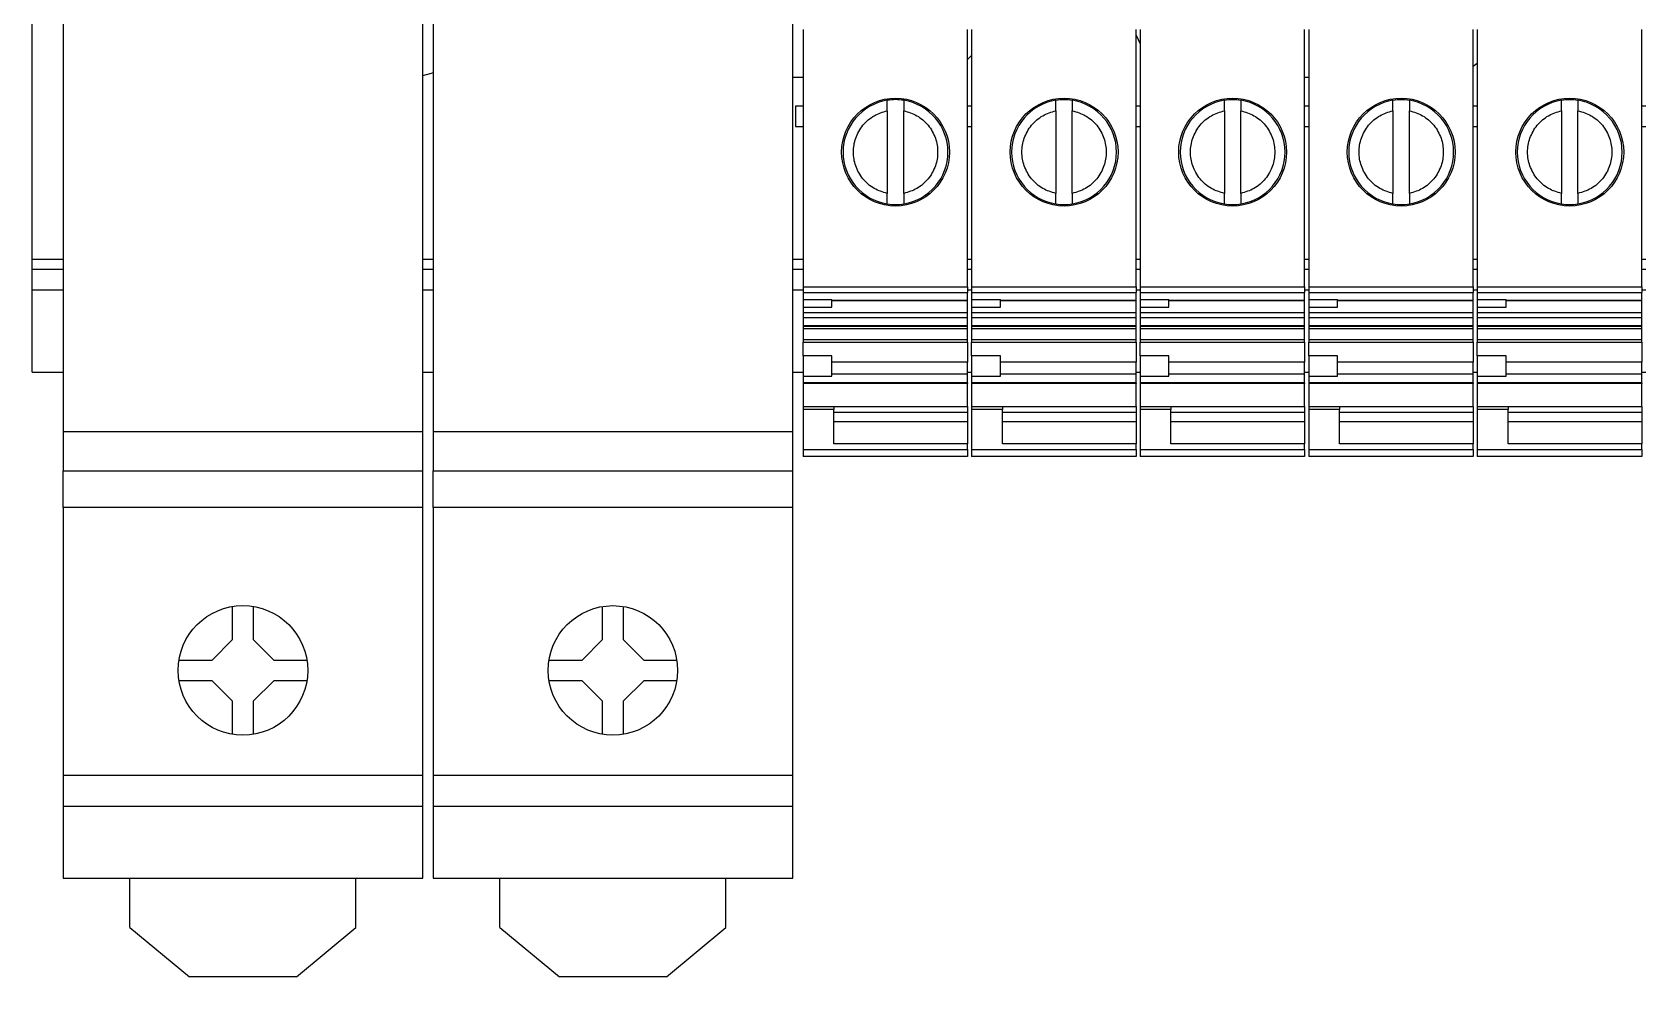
# Model space of a CAD drawing. Header units: millimetres. Extents: x 0 to 279, y 0 to 216.
# Drawn here: x 85.37 to 104.97, y 152.05 to 163.53 of the extents above; entities that cross this region are included whole.
import ezdxf

# ---------------------------------------------------------------- set-up
doc = ezdxf.new("R2010")
doc.units = ezdxf.units.MM

msp = doc.modelspace()

# ---------------------------------------------------------------- linework, layer by layer
at = {"color": 7, "linetype": 'Continuous', "lineweight": 25}
for p, q in [((85.373, 160.773), (85.373, 166.773)), ((85.748, 164.682), (85.748, 158.676)), ((90.123, 158.676), (90.123, 164.682)), ((90.248, 164.682), (90.248, 158.676)), ((94.623, 158.676), (94.623, 164.682)), ((94.748, 163.564), (94.748, 160.436)), ((96.748, 160.436), (96.748, 163.564)), ((96.798, 163.564), (96.798, 160.436)), ((98.798, 160.436), (98.798, 163.564)), ((98.798, 163.497), (98.848, 163.389)), ((98.848, 163.564), (98.848, 160.436)), ((100.848, 160.436), (100.848, 163.564)), ((100.898, 163.564), (100.898, 160.436)), ((102.898, 160.436), (102.898, 163.564)), ((102.948, 163.564), (102.948, 160.436)), ((104.948, 160.436), (104.948, 163.564)), ((96.748, 163.198), (96.798, 163.249)), ((102.898, 163.119), (102.948, 163.155)), ((94.623, 162.986), (94.748, 162.986)), ((100.848, 162.986), (100.898, 162.986)), ((94.748, 162.63), (94.655, 162.63)), ((94.655, 162.63), (94.655, 162.386)), ((95.773, 162.576), (95.773, 161.571)), ((95.973, 161.571), (95.973, 162.576)), ((96.798, 162.63), (96.748, 162.63)), ((97.823, 162.576), (97.823, 161.571)), ((98.023, 161.571), (98.023, 162.576)), ((98.848, 162.63), (98.798, 162.63)), ((99.873, 162.576), (99.873, 161.571)), ((100.073, 161.571), (100.073, 162.576)), ((100.898, 162.63), (100.848, 162.63)), ((101.923, 162.576), (101.923, 161.571)), ((102.123, 161.571), (102.123, 162.576)), ((102.948, 162.63), (102.898, 162.63)), ((103.973, 162.576), (103.973, 161.571)), ((104.173, 161.571), (104.173, 162.576)), ((104.998, 162.63), (104.948, 162.63)), ((94.655, 162.386), (94.748, 162.386)), ((96.748, 162.386), (96.798, 162.386)), ((98.798, 162.386), (98.848, 162.386)), ((100.848, 162.386), (100.898, 162.386)), ((102.898, 162.386), (102.948, 162.386)), ((104.948, 162.386), (104.998, 162.386)), ((85.373, 160.648), (85.373, 160.773)), ((85.373, 160.648), (85.748, 160.648)), ((85.373, 160.398), (85.373, 160.648)), ((90.123, 160.648), (90.248, 160.648)), ((94.623, 160.648), (94.748, 160.648)), ((96.748, 160.648), (96.798, 160.648)), ((98.798, 160.648), (98.848, 160.648)), ((100.848, 160.648), (100.898, 160.648)), ((102.898, 160.648), (102.948, 160.648)), ((104.948, 160.648), (104.998, 160.648)), ((85.373, 159.398), (85.373, 160.398)), ((94.748, 160.436), (96.748, 160.436)), ((94.748, 160.436), (94.748, 160.367)), ((94.748, 160.367), (96.748, 160.367)), ((94.748, 160.367), (94.748, 160.282)), ((96.748, 160.436), (96.748, 160.367)), ((96.748, 160.273), (96.748, 160.367)), ((96.798, 160.436), (98.798, 160.436)), ((96.798, 160.436), (96.798, 160.367)), ((96.798, 160.367), (98.798, 160.367)), ((96.798, 160.367), (96.798, 160.282)), ((98.798, 160.436), (98.798, 160.367)), ((98.798, 160.273), (98.798, 160.367)), ((98.848, 160.436), (100.848, 160.436)), ((98.848, 160.436), (98.848, 160.367)), ((98.848, 160.367), (100.848, 160.367)), ((98.848, 160.367), (98.848, 160.282)), ((100.848, 160.436), (100.848, 160.367)), ((100.848, 160.273), (100.848, 160.367)), ((100.898, 160.436), (102.898, 160.436)), ((100.898, 160.436), (100.898, 160.367)), ((100.898, 160.367), (102.898, 160.367)), ((100.898, 160.367), (100.898, 160.282)), ((102.898, 160.436), (102.898, 160.367)), ((102.898, 160.273), (102.898, 160.367)), ((102.948, 160.436), (104.948, 160.436)), ((102.948, 160.436), (102.948, 160.367)), ((102.948, 160.367), (104.948, 160.367)), ((102.948, 160.367), (102.948, 160.282)), ((104.948, 160.436), (104.948, 160.367)), ((104.948, 160.273), (104.948, 160.367)), ((94.748, 160.282), (95.098, 160.282)), ((94.748, 160.282), (94.748, 160.189)), ((94.748, 160.189), (95.098, 160.189)), ((94.748, 160.189), (94.748, 160.121)), ((95.098, 160.189), (95.098, 160.282)), ((95.098, 160.273), (96.748, 160.273)), ((95.098, 160.268), (96.748, 160.268)), ((96.748, 160.268), (96.748, 160.273)), ((96.748, 160.121), (96.748, 160.268)), ((96.798, 160.282), (97.148, 160.282)), ((96.798, 160.282), (96.798, 160.189)), ((96.798, 160.189), (97.148, 160.189)), ((96.798, 160.189), (96.798, 160.121)), ((97.148, 160.189), (97.148, 160.282)), ((97.148, 160.273), (98.798, 160.273)), ((97.148, 160.268), (98.798, 160.268)), ((98.798, 160.268), (98.798, 160.273)), ((98.798, 160.121), (98.798, 160.268)), ((98.848, 160.282), (99.198, 160.282)), ((98.848, 160.282), (98.848, 160.189)), ((98.848, 160.189), (99.198, 160.189)), ((98.848, 160.189), (98.848, 160.121)), ((99.198, 160.189), (99.198, 160.282)), ((99.198, 160.273), (100.848, 160.273)), ((99.198, 160.268), (100.848, 160.268)), ((100.848, 160.268), (100.848, 160.273)), ((100.848, 160.121), (100.848, 160.268)), ((100.898, 160.282), (101.248, 160.282)), ((100.898, 160.282), (100.898, 160.189)), ((100.898, 160.189), (101.248, 160.189)), ((100.898, 160.189), (100.898, 160.121)), ((101.248, 160.189), (101.248, 160.282)), ((101.248, 160.273), (102.898, 160.273)), ((101.248, 160.268), (102.898, 160.268)), ((102.898, 160.268), (102.898, 160.273)), ((102.898, 160.121), (102.898, 160.268)), ((102.948, 160.282), (103.298, 160.282)), ((102.948, 160.282), (102.948, 160.189)), ((102.948, 160.189), (103.298, 160.189)), ((102.948, 160.189), (102.948, 160.121)), ((103.298, 160.189), (103.298, 160.282)), ((103.298, 160.273), (104.948, 160.273)), ((103.298, 160.268), (104.948, 160.268)), ((104.948, 160.268), (104.948, 160.273)), ((104.948, 160.121), (104.948, 160.268)), ((94.748, 160.121), (96.748, 160.121)), ((94.748, 160.121), (94.748, 160.056)), ((96.748, 160.056), (94.748, 160.056)), ((94.748, 160.056), (94.748, 159.962)), ((96.748, 159.962), (94.748, 159.962)), ((94.748, 159.962), (94.748, 159.958)), ((94.748, 159.958), (96.748, 159.958)), ((94.748, 159.958), (94.748, 159.93)), ((96.748, 160.056), (96.748, 160.121)), ((96.748, 159.962), (96.748, 160.056)), ((96.748, 159.958), (96.748, 159.962)), ((96.748, 159.93), (96.748, 159.958)), ((96.798, 160.121), (98.798, 160.121)), ((96.798, 160.121), (96.798, 160.056)), ((98.798, 160.056), (96.798, 160.056)), ((96.798, 160.056), (96.798, 159.962)), ((98.798, 159.962), (96.798, 159.962)), ((96.798, 159.962), (96.798, 159.958)), ((96.798, 159.958), (98.798, 159.958)), ((96.798, 159.958), (96.798, 159.93)), ((98.798, 160.056), (98.798, 160.121)), ((98.798, 159.962), (98.798, 160.056)), ((98.798, 159.958), (98.798, 159.962)), ((98.798, 159.93), (98.798, 159.958)), ((98.848, 160.121), (100.848, 160.121)), ((98.848, 160.121), (98.848, 160.056)), ((100.848, 160.056), (98.848, 160.056)), ((98.848, 160.056), (98.848, 159.962)), ((100.848, 159.962), (98.848, 159.962)), ((98.848, 159.962), (98.848, 159.958)), ((98.848, 159.958), (100.848, 159.958)), ((98.848, 159.958), (98.848, 159.93)), ((100.848, 160.056), (100.848, 160.121)), ((100.848, 159.962), (100.848, 160.056)), ((100.848, 159.958), (100.848, 159.962)), ((100.848, 159.93), (100.848, 159.958)), ((100.898, 160.121), (102.898, 160.121)), ((100.898, 160.121), (100.898, 160.056)), ((102.898, 160.056), (100.898, 160.056)), ((100.898, 160.056), (100.898, 159.962)), ((102.898, 159.962), (100.898, 159.962)), ((100.898, 159.962), (100.898, 159.958)), ((100.898, 159.958), (102.898, 159.958)), ((100.898, 159.958), (100.898, 159.93)), ((102.898, 160.056), (102.898, 160.121)), ((102.898, 159.962), (102.898, 160.056)), ((102.898, 159.958), (102.898, 159.962)), ((102.898, 159.93), (102.898, 159.958)), ((102.948, 160.121), (104.948, 160.121)), ((102.948, 160.121), (102.948, 160.056)), ((104.948, 160.056), (102.948, 160.056)), ((102.948, 160.056), (102.948, 159.962)), ((104.948, 159.962), (102.948, 159.962)), ((102.948, 159.962), (102.948, 159.958)), ((102.948, 159.958), (104.948, 159.958)), ((102.948, 159.958), (102.948, 159.93)), ((104.948, 160.056), (104.948, 160.121)), ((104.948, 159.962), (104.948, 160.056)), ((104.948, 159.958), (104.948, 159.962)), ((104.948, 159.93), (104.948, 159.958)), ((94.748, 159.93), (96.748, 159.93)), ((94.748, 159.93), (94.748, 159.794)), ((94.748, 159.794), (96.748, 159.794)), ((94.748, 159.794), (94.748, 159.763)), ((94.748, 159.763), (96.748, 159.763)), ((94.748, 159.597), (94.748, 159.763)), ((96.748, 159.794), (96.748, 159.93)), ((96.748, 159.763), (96.748, 159.794)), ((96.748, 159.763), (96.748, 159.52)), ((96.798, 159.93), (98.798, 159.93)), ((96.798, 159.93), (96.798, 159.794)), ((96.798, 159.794), (98.798, 159.794)), ((96.798, 159.794), (96.798, 159.763)), ((96.798, 159.763), (98.798, 159.763)), ((96.798, 159.597), (96.798, 159.763)), ((98.798, 159.794), (98.798, 159.93)), ((98.798, 159.763), (98.798, 159.794)), ((98.798, 159.763), (98.798, 159.52)), ((98.848, 159.93), (100.848, 159.93)), ((98.848, 159.93), (98.848, 159.794)), ((98.848, 159.794), (100.848, 159.794)), ((98.848, 159.794), (98.848, 159.763)), ((98.848, 159.763), (100.848, 159.763)), ((98.848, 159.597), (98.848, 159.763)), ((100.848, 159.794), (100.848, 159.93)), ((100.848, 159.763), (100.848, 159.794)), ((100.848, 159.763), (100.848, 159.52)), ((100.898, 159.93), (102.898, 159.93)), ((100.898, 159.93), (100.898, 159.794)), ((100.898, 159.794), (102.898, 159.794)), ((100.898, 159.794), (100.898, 159.763)), ((100.898, 159.763), (102.898, 159.763)), ((100.898, 159.597), (100.898, 159.763)), ((102.898, 159.794), (102.898, 159.93)), ((102.898, 159.763), (102.898, 159.794)), ((102.898, 159.763), (102.898, 159.52)), ((102.948, 159.93), (104.948, 159.93)), ((102.948, 159.93), (102.948, 159.794)), ((102.948, 159.794), (104.948, 159.794)), ((102.948, 159.794), (102.948, 159.763)), ((102.948, 159.763), (104.948, 159.763)), ((102.948, 159.597), (102.948, 159.763)), ((104.948, 159.794), (104.948, 159.93)), ((104.948, 159.763), (104.948, 159.794)), ((104.948, 159.763), (104.948, 159.52)), ((95.098, 159.597), (94.748, 159.597)), ((94.748, 159.597), (94.748, 159.347)), ((95.098, 159.347), (95.098, 159.597)), ((97.148, 159.597), (96.798, 159.597)), ((96.798, 159.597), (96.798, 159.347)), ((97.148, 159.347), (97.148, 159.597)), ((99.198, 159.597), (98.848, 159.597)), ((98.848, 159.597), (98.848, 159.347)), ((99.198, 159.347), (99.198, 159.597)), ((101.248, 159.597), (100.898, 159.597)), ((100.898, 159.597), (100.898, 159.347)), ((101.248, 159.347), (101.248, 159.597)), ((103.298, 159.597), (102.948, 159.597)), ((102.948, 159.597), (102.948, 159.347)), ((103.298, 159.347), (103.298, 159.597)), ((85.373, 159.398), (85.748, 159.398)), ((90.123, 159.398), (90.248, 159.398)), ((94.623, 159.398), (94.748, 159.398)), ((96.748, 159.52), (95.098, 159.52)), ((96.748, 159.374), (95.098, 159.374)), ((96.748, 159.374), (96.748, 159.52)), ((96.748, 159.398), (96.798, 159.398)), ((96.748, 159.266), (96.748, 159.374)), ((98.798, 159.52), (97.148, 159.52)), ((98.798, 159.374), (97.148, 159.374)), ((98.798, 159.374), (98.798, 159.52)), ((98.798, 159.398), (98.848, 159.398)), ((98.798, 159.266), (98.798, 159.374)), ((100.848, 159.52), (99.198, 159.52)), ((100.848, 159.374), (99.198, 159.374)), ((100.848, 159.374), (100.848, 159.52)), ((100.848, 159.398), (100.898, 159.398)), ((100.848, 159.266), (100.848, 159.374)), ((102.898, 159.52), (101.248, 159.52)), ((102.898, 159.374), (101.248, 159.374)), ((102.898, 159.374), (102.898, 159.52)), ((102.898, 159.398), (102.948, 159.398)), ((102.898, 159.266), (102.898, 159.374)), ((104.948, 159.52), (103.298, 159.52)), ((104.948, 159.374), (103.298, 159.374)), ((104.948, 159.374), (104.948, 159.52)), ((104.948, 159.398), (104.998, 159.398)), ((104.948, 159.266), (104.948, 159.374)), ((94.748, 159.347), (95.098, 159.347)), ((94.748, 159.347), (94.748, 159.266)), ((96.748, 159.266), (94.748, 159.266)), ((94.748, 159.266), (94.748, 159.261)), ((96.748, 159.261), (94.748, 159.261)), ((94.748, 159.261), (94.748, 158.98)), ((96.748, 159.266), (96.748, 159.261)), ((96.748, 158.98), (96.748, 159.261)), ((96.798, 159.347), (97.148, 159.347)), ((96.798, 159.347), (96.798, 159.266)), ((98.798, 159.266), (96.798, 159.266)), ((96.798, 159.266), (96.798, 159.261)), ((98.798, 159.261), (96.798, 159.261)), ((96.798, 159.261), (96.798, 158.98)), ((98.798, 159.266), (98.798, 159.261)), ((98.798, 158.98), (98.798, 159.261)), ((98.848, 159.347), (99.198, 159.347)), ((98.848, 159.347), (98.848, 159.266)), ((100.848, 159.266), (98.848, 159.266)), ((98.848, 159.266), (98.848, 159.261)), ((100.848, 159.261), (98.848, 159.261)), ((98.848, 159.261), (98.848, 158.98)), ((100.848, 159.266), (100.848, 159.261)), ((100.848, 158.98), (100.848, 159.261)), ((100.898, 159.347), (101.248, 159.347)), ((100.898, 159.347), (100.898, 159.266)), ((102.898, 159.266), (100.898, 159.266)), ((100.898, 159.266), (100.898, 159.261)), ((102.898, 159.261), (100.898, 159.261)), ((100.898, 159.261), (100.898, 158.98)), ((102.898, 159.266), (102.898, 159.261)), ((102.898, 158.98), (102.898, 159.261)), ((102.948, 159.347), (103.298, 159.347)), ((102.948, 159.347), (102.948, 159.266)), ((104.948, 159.266), (102.948, 159.266)), ((102.948, 159.266), (102.948, 159.261)), ((104.948, 159.261), (102.948, 159.261)), ((102.948, 159.261), (102.948, 158.98)), ((104.948, 159.266), (104.948, 159.261)), ((104.948, 158.98), (104.948, 159.261)), ((94.748, 158.98), (96.748, 158.98)), ((94.748, 158.98), (94.748, 158.942)), ((95.123, 158.98), (95.123, 158.942)), ((96.748, 158.98), (96.748, 158.912)), ((96.798, 158.98), (98.798, 158.98)), ((96.798, 158.98), (96.798, 158.942)), ((97.173, 158.98), (97.173, 158.942)), ((98.798, 158.98), (98.798, 158.912)), ((98.848, 158.98), (100.848, 158.98)), ((98.848, 158.98), (98.848, 158.942)), ((99.223, 158.98), (99.223, 158.942)), ((100.848, 158.98), (100.848, 158.912)), ((100.898, 158.98), (102.898, 158.98)), ((100.898, 158.98), (100.898, 158.942)), ((101.273, 158.98), (101.273, 158.942)), ((102.898, 158.98), (102.898, 158.912)), ((102.948, 158.98), (104.948, 158.98)), ((102.948, 158.98), (102.948, 158.942)), ((103.323, 158.98), (103.323, 158.942)), ((104.948, 158.98), (104.948, 158.912)), ((95.123, 158.942), (94.748, 158.942)), ((94.748, 158.942), (94.748, 158.456)), ((95.123, 158.524), (95.123, 158.942)), ((95.123, 158.912), (96.748, 158.912)), ((96.748, 158.792), (95.123, 158.792)), ((96.748, 158.912), (96.748, 158.792)), ((96.748, 158.792), (96.748, 158.524)), ((97.173, 158.942), (96.798, 158.942)), ((96.798, 158.942), (96.798, 158.456)), ((97.173, 158.524), (97.173, 158.942)), ((97.173, 158.912), (98.798, 158.912)), ((98.798, 158.792), (97.173, 158.792)), ((98.798, 158.912), (98.798, 158.792)), ((98.798, 158.792), (98.798, 158.524)), ((99.223, 158.942), (98.848, 158.942)), ((98.848, 158.942), (98.848, 158.456)), ((99.223, 158.524), (99.223, 158.942)), ((99.223, 158.912), (100.848, 158.912)), ((100.848, 158.792), (99.223, 158.792)), ((100.848, 158.912), (100.848, 158.792)), ((100.848, 158.792), (100.848, 158.524)), ((101.273, 158.942), (100.898, 158.942)), ((100.898, 158.942), (100.898, 158.456)), ((101.273, 158.524), (101.273, 158.942)), ((101.273, 158.912), (102.898, 158.912)), ((102.898, 158.792), (101.273, 158.792)), ((102.898, 158.912), (102.898, 158.792)), ((102.898, 158.792), (102.898, 158.524)), ((103.323, 158.942), (102.948, 158.942)), ((102.948, 158.942), (102.948, 158.456)), ((103.323, 158.524), (103.323, 158.942)), ((103.323, 158.912), (104.948, 158.912)), ((104.948, 158.792), (103.323, 158.792)), ((104.948, 158.912), (104.948, 158.792)), ((104.948, 158.792), (104.948, 158.524)), ((85.748, 158.676), (90.123, 158.676)), ((85.748, 158.676), (85.748, 158.196)), ((90.123, 158.196), (90.123, 158.676)), ((90.248, 158.676), (94.623, 158.676)), ((90.248, 158.676), (90.248, 158.196)), ((94.623, 158.196), (94.623, 158.676)), ((94.748, 158.456), (96.748, 158.456)), ((94.748, 158.456), (94.748, 158.373)), ((96.748, 158.373), (94.748, 158.373)), ((96.748, 158.524), (95.123, 158.524)), ((96.748, 158.456), (96.748, 158.524)), ((96.748, 158.456), (96.748, 158.373)), ((96.798, 158.456), (98.798, 158.456)), ((96.798, 158.456), (96.798, 158.373)), ((98.798, 158.373), (96.798, 158.373)), ((98.798, 158.524), (97.173, 158.524)), ((98.798, 158.456), (98.798, 158.524)), ((98.798, 158.456), (98.798, 158.373)), ((98.848, 158.456), (100.848, 158.456)), ((98.848, 158.456), (98.848, 158.373)), ((100.848, 158.373), (98.848, 158.373)), ((100.848, 158.524), (99.223, 158.524)), ((100.848, 158.456), (100.848, 158.524)), ((100.848, 158.456), (100.848, 158.373)), ((100.898, 158.456), (102.898, 158.456)), ((100.898, 158.456), (100.898, 158.373)), ((102.898, 158.373), (100.898, 158.373)), ((102.898, 158.524), (101.273, 158.524)), ((102.898, 158.456), (102.898, 158.524)), ((102.898, 158.456), (102.898, 158.373)), ((102.948, 158.456), (104.948, 158.456)), ((102.948, 158.456), (102.948, 158.373)), ((104.948, 158.373), (102.948, 158.373)), ((104.948, 158.524), (103.323, 158.524)), ((104.948, 158.456), (104.948, 158.524)), ((104.948, 158.456), (104.948, 158.373)), ((85.748, 158.196), (90.123, 158.196)), ((85.748, 157.751), (85.748, 158.196)), ((90.123, 157.751), (90.123, 158.196)), ((90.248, 158.196), (94.623, 158.196)), ((90.248, 157.751), (90.248, 158.196)), ((94.623, 157.751), (94.623, 158.196)), ((90.123, 157.751), (85.748, 157.751)), ((85.748, 157.751), (85.748, 154.498)), ((90.123, 154.498), (90.123, 157.751)), ((94.623, 157.751), (90.248, 157.751)), ((90.248, 157.751), (90.248, 154.498)), ((94.623, 154.498), (94.623, 157.751)), ((87.811, 156.146), (87.811, 156.548)), ((88.061, 156.548), (88.061, 156.146)), ((92.311, 156.146), (92.311, 156.548)), ((92.561, 156.548), (92.561, 156.146)), ((87.561, 155.896), (87.811, 156.146)), ((88.061, 156.146), (88.311, 155.896)), ((92.061, 155.896), (92.311, 156.146)), ((92.561, 156.146), (92.811, 155.896)), ((87.158, 155.896), (87.561, 155.896)), ((88.311, 155.896), (88.713, 155.896)), ((91.658, 155.896), (92.061, 155.896)), ((92.811, 155.896), (93.213, 155.896)), ((87.561, 155.646), (87.158, 155.646)), ((87.811, 155.396), (87.561, 155.646)), ((88.311, 155.646), (88.061, 155.396)), ((88.713, 155.646), (88.311, 155.646)), ((92.061, 155.646), (91.658, 155.646)), ((92.311, 155.396), (92.061, 155.646)), ((92.811, 155.646), (92.561, 155.396)), ((93.213, 155.646), (92.811, 155.646)), ((87.811, 154.993), (87.811, 155.396)), ((88.061, 155.396), (88.061, 154.993)), ((92.311, 154.993), (92.311, 155.396)), ((92.561, 155.396), (92.561, 154.993)), ((85.748, 154.498), (90.123, 154.498)), ((85.748, 154.498), (85.748, 154.119)), ((90.123, 154.119), (90.123, 154.498)), ((90.248, 154.498), (94.623, 154.498)), ((90.248, 154.498), (90.248, 154.119)), ((94.623, 154.119), (94.623, 154.498)), ((85.748, 154.119), (90.123, 154.119)), ((85.748, 154.119), (85.748, 153.246)), ((90.123, 153.246), (90.123, 154.119)), ((90.248, 154.119), (94.623, 154.119)), ((90.248, 154.119), (90.248, 153.246)), ((94.623, 153.246), (94.623, 154.119)), ((85.748, 153.246), (90.123, 153.246)), ((86.561, 152.646), (86.561, 153.246)), ((89.311, 152.646), (89.311, 153.246)), ((90.248, 153.246), (94.623, 153.246)), ((91.061, 152.646), (91.061, 153.246)), ((93.811, 152.646), (93.811, 153.246)), ((86.561, 152.646), (87.286, 152.046)), ((88.586, 152.046), (89.311, 152.646)), ((91.061, 152.646), (91.786, 152.046)), ((93.086, 152.046), (93.811, 152.646)), ((88.586, 152.046), (87.286, 152.046)), ((93.086, 152.046), (91.786, 152.046))]:
    msp.add_line(p, q, dxfattribs=at)
at = {"color": 8, "linetype": 'Continuous', "lineweight": 25}
for p, q in [((85.373, 160.773), (85.748, 160.773)), ((90.123, 160.773), (90.248, 160.773)), ((94.623, 160.773), (94.748, 160.773)), ((96.748, 160.773), (96.798, 160.773)), ((98.798, 160.773), (98.848, 160.773)), ((100.848, 160.773), (100.898, 160.773)), ((102.898, 160.773), (102.948, 160.773)), ((104.948, 160.773), (104.998, 160.773)), ((85.373, 160.398), (85.748, 160.398)), ((90.123, 160.398), (90.248, 160.398)), ((94.623, 160.398), (94.748, 160.398)), ((96.748, 160.398), (96.798, 160.398)), ((98.798, 160.398), (98.848, 160.398)), ((100.848, 160.398), (100.898, 160.398)), ((102.898, 160.398), (102.948, 160.398)), ((104.948, 160.398), (104.998, 160.398))]:
    msp.add_line(p, q, dxfattribs=at)
at = {"color": 7, "linetype": 'Continuous', "lineweight": 25, "flags": 128}
msp.add_lwpolyline([(90.123, 163.003), (90.23, 163.033), (90.248, 163.04)], dxfattribs=at)
at = {"color": 7, "linetype": 'Continuous', "lineweight": 25}
for centre, radius in [((95.873, 162.073), 0.656), ((97.923, 162.073), 0.656), ((99.973, 162.073), 0.656), ((102.023, 162.073), 0.656), ((104.073, 162.073), 0.656), ((87.936, 155.771), 0.788), ((92.436, 155.771), 0.787)]:
    msp.add_circle(centre, radius, dxfattribs=at)
for centre, radius, start, end in [((95.873, 162.073), 0.638, 99.0248, 260.9752), ((95.873, 162.073), 0.638, 80.9752, 99.0248), ((95.873, 162.073), 0.638, 279.0248, 80.9752), ((97.923, 162.073), 0.638, 99.0248, 260.9752), ((97.923, 162.073), 0.637, 80.9752, 99.0248), ((97.923, 162.073), 0.638, 279.0248, 80.9752), ((99.973, 162.073), 0.638, 99.0248, 260.9752), ((99.973, 162.073), 0.637, 80.9752, 99.0248), ((99.973, 162.073), 0.638, 279.0248, 80.9752), ((102.023, 162.073), 0.638, 99.0248, 260.9752), ((102.023, 162.073), 0.637, 80.9752, 99.0248), ((102.023, 162.073), 0.638, 279.0248, 80.9752), ((104.073, 162.073), 0.638, 99.0248, 260.9752), ((104.073, 162.073), 0.637, 80.9752, 99.0248), ((104.073, 162.073), 0.638, 279.0248, 80.9752), ((95.873, 162.073), 0.637, 260.9752, 279.0248), ((97.923, 162.073), 0.638, 260.9752, 279.0248), ((99.973, 162.073), 0.638, 260.9752, 279.0248), ((102.023, 162.073), 0.638, 260.9752, 279.0248), ((104.073, 162.073), 0.638, 260.9752, 279.0248)]:
    msp.add_arc(centre, radius, start, end, dxfattribs=at)
for points, knots in [([(95.773, 162.576), (95.773, 162.591), (95.773, 162.619), (95.773, 162.658), (95.773, 162.687), (95.773, 162.701), (95.773, 162.702), (95.773, 162.703)], [0, 0, 0, 0, 0.2192198, 0.4385371, 0.6553413, 0.8689237, 1, 1, 1, 1]), ([(95.973, 162.703), (95.973, 162.702), (95.973, 162.699), (95.973, 162.678), (95.973, 162.646), (95.973, 162.61), (95.973, 162.586), (95.973, 162.576)], [0, 0, 0, 0, 0.210885, 0.421736, 0.633601, 0.848007, 1, 1, 1, 1]), ([(97.823, 162.576), (97.823, 162.591), (97.823, 162.619), (97.823, 162.658), (97.823, 162.687), (97.823, 162.701), (97.823, 162.702), (97.823, 162.703)], [0, 0, 0, 0, 0.2192198, 0.4385371, 0.6553413, 0.8689237, 1, 1, 1, 1]), ([(98.023, 162.703), (98.023, 162.702), (98.023, 162.699), (98.023, 162.678), (98.023, 162.646), (98.023, 162.61), (98.023, 162.586), (98.023, 162.576)], [0, 0, 0, 0, 0.210885, 0.421736, 0.633601, 0.848007, 1, 1, 1, 1]), ([(99.873, 162.576), (99.873, 162.591), (99.873, 162.619), (99.873, 162.658), (99.873, 162.687), (99.873, 162.701), (99.873, 162.702), (99.873, 162.703)], [0, 0, 0, 0, 0.2192198, 0.4385371, 0.6553413, 0.8689237, 1, 1, 1, 1]), ([(100.073, 162.703), (100.073, 162.702), (100.073, 162.699), (100.073, 162.678), (100.073, 162.646), (100.073, 162.61), (100.073, 162.586), (100.073, 162.576)], [0, 0, 0, 0, 0.210885, 0.421736, 0.633601, 0.848007, 1, 1, 1, 1]), ([(101.923, 162.576), (101.923, 162.591), (101.923, 162.619), (101.923, 162.658), (101.923, 162.687), (101.923, 162.701), (101.923, 162.702), (101.923, 162.703)], [0, 0, 0, 0, 0.2192198, 0.4385371, 0.6553413, 0.8689237, 1, 1, 1, 1]), ([(102.123, 162.703), (102.123, 162.702), (102.123, 162.699), (102.123, 162.678), (102.123, 162.646), (102.123, 162.61), (102.123, 162.586), (102.123, 162.576)], [0, 0, 0, 0, 0.210885, 0.421736, 0.633601, 0.848007, 1, 1, 1, 1]), ([(103.973, 162.576), (103.973, 162.591), (103.973, 162.619), (103.973, 162.658), (103.973, 162.687), (103.973, 162.701), (103.973, 162.702), (103.973, 162.703)], [0, 0, 0, 0, 0.2192198, 0.4385371, 0.6553413, 0.8689237, 1, 1, 1, 1]), ([(104.173, 162.703), (104.173, 162.702), (104.173, 162.699), (104.173, 162.678), (104.173, 162.646), (104.173, 162.61), (104.173, 162.586), (104.173, 162.576)], [0, 0, 0, 0, 0.210885, 0.421736, 0.633601, 0.848007, 1, 1, 1, 1]), ([(95.773, 161.571), (95.719, 161.587), (95.606, 161.621), (95.469, 161.742), (95.381, 161.899), (95.351, 162.073), (95.381, 162.248), (95.469, 162.405), (95.606, 162.525), (95.719, 162.56), (95.773, 162.576)], [0, 0, 0, 0, 0.121237, 0.25, 0.378763, 0.5, 0.621237, 0.75, 0.878763, 1, 1, 1, 1]), ([(95.973, 162.576), (96.028, 162.56), (96.141, 162.525), (96.278, 162.405), (96.366, 162.248), (96.395, 162.073), (96.366, 161.899), (96.278, 161.742), (96.141, 161.621), (96.028, 161.587), (95.973, 161.571)], [0, 0, 0, 0, 0.121237, 0.25, 0.378763, 0.5, 0.621237, 0.75, 0.878763, 1, 1, 1, 1]), ([(97.823, 161.571), (97.769, 161.587), (97.656, 161.621), (97.519, 161.742), (97.431, 161.899), (97.401, 162.073), (97.431, 162.248), (97.519, 162.405), (97.656, 162.525), (97.769, 162.56), (97.823, 162.576)], [0, 0, 0, 0, 0.121237, 0.25, 0.378763, 0.5, 0.621237, 0.75, 0.878763, 1, 1, 1, 1]), ([(98.023, 162.576), (98.078, 162.56), (98.191, 162.525), (98.328, 162.405), (98.416, 162.248), (98.445, 162.073), (98.416, 161.899), (98.328, 161.742), (98.191, 161.621), (98.078, 161.587), (98.023, 161.571)], [0, 0, 0, 0, 0.121237, 0.25, 0.378763, 0.5, 0.621237, 0.75, 0.878763, 1, 1, 1, 1]), ([(99.873, 161.571), (99.819, 161.587), (99.706, 161.621), (99.569, 161.742), (99.481, 161.899), (99.451, 162.073), (99.481, 162.248), (99.569, 162.405), (99.706, 162.525), (99.819, 162.56), (99.873, 162.576)], [0, 0, 0, 0, 0.121237, 0.25, 0.378763, 0.5, 0.621237, 0.75, 0.878763, 1, 1, 1, 1]), ([(100.073, 162.576), (100.128, 162.56), (100.241, 162.525), (100.378, 162.405), (100.466, 162.248), (100.495, 162.073), (100.466, 161.899), (100.378, 161.742), (100.241, 161.621), (100.128, 161.587), (100.073, 161.571)], [0, 0, 0, 0, 0.121237, 0.25, 0.378763, 0.5, 0.621237, 0.75, 0.878763, 1, 1, 1, 1]), ([(101.923, 161.571), (101.869, 161.587), (101.756, 161.621), (101.619, 161.742), (101.531, 161.899), (101.501, 162.073), (101.531, 162.248), (101.619, 162.405), (101.756, 162.525), (101.869, 162.56), (101.923, 162.576)], [0, 0, 0, 0, 0.121237, 0.25, 0.378763, 0.5, 0.621237, 0.75, 0.878763, 1, 1, 1, 1]), ([(102.123, 162.576), (102.178, 162.56), (102.291, 162.525), (102.428, 162.405), (102.516, 162.248), (102.545, 162.073), (102.516, 161.899), (102.428, 161.742), (102.291, 161.621), (102.178, 161.587), (102.123, 161.571)], [0, 0, 0, 0, 0.1212367, 0.25, 0.3787633, 0.5, 0.6212367, 0.75, 0.8787633, 1, 1, 1, 1]), ([(103.973, 161.571), (103.919, 161.587), (103.806, 161.621), (103.669, 161.742), (103.581, 161.899), (103.551, 162.073), (103.581, 162.248), (103.669, 162.405), (103.806, 162.525), (103.919, 162.56), (103.973, 162.576)], [0, 0, 0, 0, 0.121237, 0.25, 0.378763, 0.5, 0.621237, 0.75, 0.878763, 1, 1, 1, 1]), ([(104.173, 162.576), (104.228, 162.56), (104.341, 162.525), (104.478, 162.405), (104.566, 162.248), (104.595, 162.073), (104.566, 161.899), (104.478, 161.742), (104.341, 161.621), (104.228, 161.587), (104.173, 161.571)], [0, 0, 0, 0, 0.1212367, 0.25, 0.3787633, 0.5, 0.6212367, 0.75, 0.8787633, 1, 1, 1, 1]), ([(95.773, 161.444), (95.773, 161.445), (95.773, 161.448), (95.773, 161.469), (95.773, 161.501), (95.773, 161.537), (95.773, 161.561), (95.773, 161.571)], [0, 0, 0, 0, 0.2108854, 0.4217361, 0.633601, 0.8480074, 1, 1, 1, 1]), ([(95.973, 161.571), (95.973, 161.556), (95.973, 161.527), (95.973, 161.489), (95.973, 161.46), (95.973, 161.446), (95.973, 161.444), (95.973, 161.444)], [0, 0, 0, 0, 0.21922, 0.438537, 0.655341, 0.868924, 1, 1, 1, 1]), ([(97.823, 161.444), (97.823, 161.445), (97.823, 161.448), (97.823, 161.469), (97.823, 161.501), (97.823, 161.537), (97.823, 161.561), (97.823, 161.571)], [0, 0, 0, 0, 0.2108854, 0.4217361, 0.633601, 0.8480074, 1, 1, 1, 1]), ([(98.023, 161.571), (98.023, 161.556), (98.023, 161.527), (98.023, 161.489), (98.023, 161.46), (98.023, 161.446), (98.023, 161.444), (98.023, 161.444)], [0, 0, 0, 0, 0.21922, 0.438537, 0.655341, 0.868924, 1, 1, 1, 1]), ([(99.873, 161.444), (99.873, 161.445), (99.873, 161.448), (99.873, 161.469), (99.873, 161.501), (99.873, 161.537), (99.873, 161.561), (99.873, 161.571)], [0, 0, 0, 0, 0.2108854, 0.4217361, 0.633601, 0.8480074, 1, 1, 1, 1]), ([(100.073, 161.571), (100.073, 161.556), (100.073, 161.527), (100.073, 161.489), (100.073, 161.46), (100.073, 161.446), (100.073, 161.444), (100.073, 161.444)], [0, 0, 0, 0, 0.21922, 0.438537, 0.655341, 0.868924, 1, 1, 1, 1]), ([(101.923, 161.444), (101.923, 161.445), (101.923, 161.448), (101.923, 161.469), (101.923, 161.501), (101.923, 161.537), (101.923, 161.561), (101.923, 161.571)], [0, 0, 0, 0, 0.2108854, 0.4217361, 0.633601, 0.8480074, 1, 1, 1, 1]), ([(102.123, 161.571), (102.123, 161.556), (102.123, 161.527), (102.123, 161.489), (102.123, 161.46), (102.123, 161.446), (102.123, 161.444), (102.123, 161.444)], [0, 0, 0, 0, 0.21922, 0.438537, 0.655341, 0.868924, 1, 1, 1, 1]), ([(103.973, 161.444), (103.973, 161.445), (103.973, 161.448), (103.973, 161.469), (103.973, 161.501), (103.973, 161.537), (103.973, 161.561), (103.973, 161.571)], [0, 0, 0, 0, 0.2108854, 0.4217361, 0.633601, 0.8480074, 1, 1, 1, 1]), ([(104.173, 161.571), (104.173, 161.556), (104.173, 161.527), (104.173, 161.489), (104.173, 161.46), (104.173, 161.446), (104.173, 161.444), (104.173, 161.444)], [0, 0, 0, 0, 0.21922, 0.438537, 0.655341, 0.868924, 1, 1, 1, 1])]:
    msp.add_open_spline(points, degree=3, knots=knots, dxfattribs=at)

doc.saveas('drawing.dxf')
